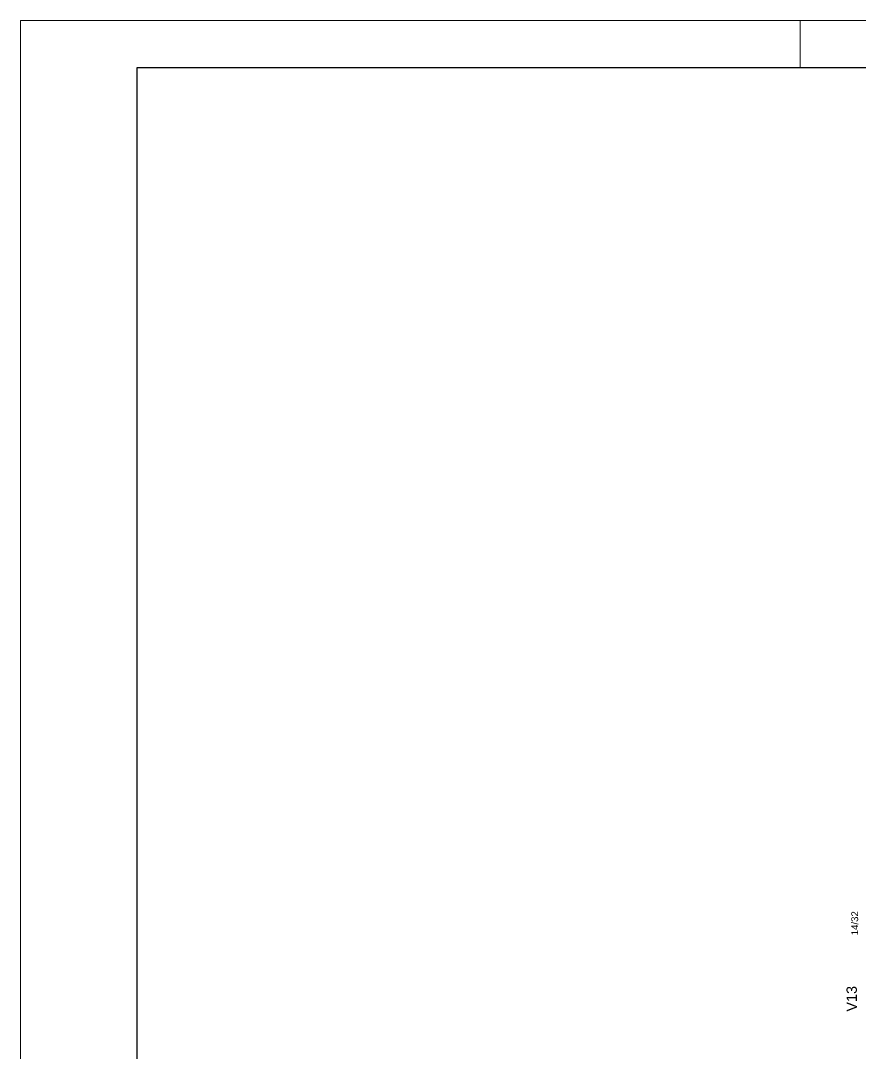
# Model space of a CAD drawing. Header units: millimetres. Extents: x 2519 to 6811, y 369 to 3117.
# Drawn here: x 2519 to 3614, y 1770 to 3117 of the extents above; entities that cross this region are included whole.
import ezdxf

# ---------------------------------------------------------------- set-up
doc = ezdxf.new("R2010")
doc.units = ezdxf.units.MM
doc.layers.add('FOLHA', color=255, linetype='Continuous', lineweight=5)
doc.layers.add('VIG-D', color=2, linetype='Continuous')
doc.layers.add('VIG-N', color=4, linetype='Continuous')
doc.styles.add('TQS_ARIAL', font='arial.ttf')

msp = doc.modelspace()

# ---------------------------------------------------------------- linework, layer by layer
at = {"color": 30}
for p, q in [((2671.28, 3056.01), (6749.76, 3056.01)), ((2671.28, 430.18), (2671.28, 3056.01))]:
    msp.add_line(p, q, dxfattribs=at)
at = {"layer": 'FOLHA'}
for p, q in [((2518.87, 3116.98), (6810.72, 3116.98)), ((3536.97, 3056.01), (3536.97, 3116.98))]:
    msp.add_line(p, q, dxfattribs=at)
at = {"layer": 'FOLHA', "lineweight": 5}
msp.add_line((2518.87, 369.21), (2518.87, 3116.98), dxfattribs=at)

# ---------------------------------------------------------------- texts
at = {"layer": 'VIG-D', "linetype": 'Continuous', "style": 'TQS_ARIAL'}
msp.add_text('14/32', height=9, rotation=90, dxfattribs=at).set_placement((3612.6, 1923.27))
at = {"layer": 'VIG-N', "linetype": 'Continuous', "style": 'TQS_ARIAL'}
msp.add_text('V13', height=13.5, rotation=90, dxfattribs=at).set_placement((3610.89, 1823.65))

doc.saveas('drawing.dxf')
